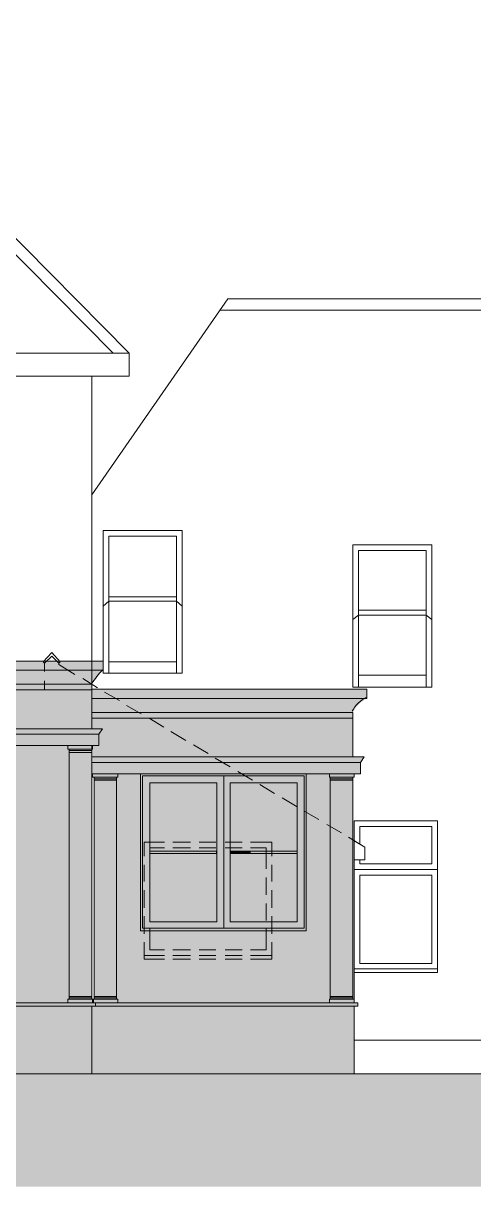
# Model space of a CAD drawing. Header units: millimetres. Extents: x -5841 to 140562, y 1006 to 102310.
# Drawn here: x 77162 to 81146, y 82132 to 92430 of the extents above; entities that cross this region are included whole.
import ezdxf

# ---------------------------------------------------------------- set-up
doc = ezdxf.new("R2010")
doc.units = ezdxf.units.MM
doc.header["$LTSCALE"] = 10
doc.layers.add('PDF17_0', color=7, linetype='Continuous')
doc.layers.add('PDF17_KD - WALL - LOADBEARING', color=252, linetype='Continuous', true_color=0x939598)

msp = doc.modelspace()

# ---------------------------------------------------------------- linework, layer by layer
at = {"layer": 'PDF17_0', "lineweight": 0}
for p, q in [((75211.3, 92430), (78099.1, 89511)), ((75167.6, 92330.2), (77955.7, 89511)), ((77768.6, 88257.3), (78972.4, 89991.3)), ((78972.4, 89991.3), (83419.5, 89991.3)), ((78099.1, 89511), (69703.8, 89511)), ((78099.1, 89305.2), (78099.1, 89511)), ((69703.8, 89305.2), (78099.1, 89305.2)), ((77768.6, 86579.5), (77768.6, 89305.2)), ((77768.6, 89305.2), (77768.6, 86616.9)), ((69610.3, 86579.5), (77768.6, 86579.5)), ((77768.6, 86579.5), (77768.6, 86186.6)), ((77768.6, 86186.6), (77768.6, 86579.5)), ((77768.6, 86579.5), (77768.6, 86186.6)), ((77768.6, 86186.6), (77768.6, 86579.5))]:
    msp.add_line(p, q, dxfattribs=at)
for points in [[(78897.5, 89891.5), (83488.1, 89891.5)], [(77918.3, 86679.3), (77918.3, 87889.3), (78517, 87889.3), (78517, 86679.3)], [(80126.2, 86554.6), (80126.2, 87764.6), (80725, 87764.6), (80725, 86554.6)], [(77918.3, 87352.9), (78517, 87352.9)], [(77868.4, 87271.9), (77918.3, 87315.5), (78517, 87315.5), (78566.9, 87271.9)], [(80126.2, 87234.4), (80725, 87234.4)], [(80076.3, 87153.3), (80126.2, 87190.8), (80725, 87190.8), (80774.9, 87153.3)], [(77868.4, 86704.3), (69479.3, 86704.3), (77868.4, 86704.3), (77868.4, 86785.3), (69479.3, 86785.3), (69479.3, 86704.3), (69479.3, 86785.3)], [(78517, 86779.1), (77918.3, 86779.1)], [(80725, 86660.6), (80126.2, 86660.6)], [(69610.3, 86529.6), (77768.6, 86529.6)], [(77768.6, 86454.8), (80201.1, 86454.8), (80201.1, 86535.9), (77768.6, 86535.9)], [(80076.3, 85937.1), (80076.3, 86330), (77768.6, 86330)], [(77768.6, 86280.1), (80076.3, 86280.1)], [(77830.9, 86136.7), (77862.1, 86186.6)], [(69541.7, 86036.9), (77830.9, 86036.9)], [(77768.6, 85787.4), (77768.6, 86036.9)], [(77569, 85974.5), (77569, 85787.4), (77569, 83791.5), (77569, 85756.2)], [(77768.6, 83791.5), (77768.6, 85974.5)], [(80176.1, 85937.1), (77768.6, 85937.1)], [(80144.9, 85887.2), (77768.6, 85887.2)], [(80144.9, 85787.4), (77774.8, 85787.4)], [(64102.8, 83729.1), (64102.8, 83130.3), (86800.1, 83130.3), (86800.1, 85700.1), (85247, 85700.1)], [(77787.3, 83791.5), (77787.3, 85756.2)], [(80088.8, 85369.5), (80088.8, 84259.3)], [(80138.7, 85163.7), (80138.7, 85319.6), (80774.9, 85319.6), (80774.9, 84989), (80138.7, 84989), (80138.7, 85026.4)], [(80088.8, 85194.9), (80088.8, 83760.3)], [(74444.1, 83729.1), (80120, 83729.1), (80120, 83760.3), (74444.1, 83760.3)], [(77768.6, 83130.3), (77768.6, 83729.1)], [(80088.8, 83729.1), (80088.8, 83130.3)], [(77768.6, 83429.7), (77768.6, 83429.7)], [(80088.8, 83429.7), (85933.1, 83429.7)], [(87218, 83130.3), (89020.5, 83130.3), (62306.5, 83130.3)]]:
    msp.add_lwpolyline(points, dxfattribs=at)
for points in [[(77868.4, 86679.3), (78566.9, 86679.3), (78566.9, 87939.2), (77868.4, 87939.2)], [(77868.4, 86679.3), (78566.9, 86679.3), (78566.9, 87939.2), (77868.4, 87939.2)], [(80076.3, 86554.6), (80774.9, 86554.6), (80774.9, 87814.5), (80076.3, 87814.5)], [(77830.9, 86136.7), (77830.9, 86036.9), (77830.9, 86136.7), (69541.7, 86136.7), (69541.7, 86036.9), (69541.7, 86136.7), (69510.5, 86186.6), (77862.1, 86186.6)], [(77862.1, 86186.6), (77830.9, 86136.7), (77830.9, 86036.9), (77830.9, 86136.7)], [(77556.5, 86005.7), (77774.8, 86005.7), (77774.8, 86036.9), (77556.5, 86036.9)], [(77556.5, 86005.7), (77774.8, 86005.7), (77774.8, 86036.9), (77556.5, 86036.9)], [(77556.5, 86005.7), (77774.8, 86005.7), (77774.8, 86036.9), (77556.5, 86036.9)], [(77556.5, 86005.7), (77774.8, 86005.7), (77774.8, 86036.9), (77556.5, 86036.9)], [(77569, 85993.2), (77768.6, 85993.2), (77768.6, 86005.7), (77569, 86005.7)], [(77569, 85993.2), (77768.6, 85993.2), (77768.6, 86005.7), (77569, 86005.7)], [(77569, 85993.2), (77768.6, 85993.2), (77768.6, 86005.7), (77569, 86005.7)], [(77569, 85993.2), (77768.6, 85993.2), (77768.6, 86005.7), (77569, 86005.7)], [(77569, 85974.5), (77768.6, 85974.5), (77768.6, 85993.2), (77569, 85993.2)], [(77569, 85974.5), (77768.6, 85974.5), (77768.6, 85993.2), (77569, 85993.2)], [(77569, 85974.5), (77768.6, 85974.5), (77768.6, 85993.2), (77569, 85993.2)], [(77569, 85974.5), (77768.6, 85974.5), (77768.6, 85993.2), (77569, 85993.2)], [(80176.1, 85937.1), (80144.9, 85887.2), (80144.9, 85787.4), (80144.9, 85887.2)], [(80176.1, 85937.1), (80144.9, 85887.2), (80144.9, 85787.4), (80144.9, 85887.2)], [(77774.8, 83760.3), (77999.3, 83760.3), (77999.3, 83791.5), (77986.9, 83791.5), (77986.9, 85756.2), (77999.3, 85756.2), (77999.3, 85787.4), (77774.8, 85787.4), (77774.8, 85756.2), (77787.3, 85756.2), (77787.3, 83791.5), (77774.8, 83791.5)], [(77774.8, 85756.2), (77999.3, 85756.2), (77999.3, 85787.4), (77774.8, 85787.4)], [(77774.8, 85756.2), (77999.3, 85756.2), (77999.3, 85787.4), (77774.8, 85787.4)], [(78198.9, 84396.5), (79664.7, 84396.5), (79664.7, 85787.4), (78198.9, 85787.4)], [(79870.5, 85756.2), (80088.8, 85756.2), (80088.8, 85787.4), (79870.5, 85787.4)], [(79870.5, 85756.2), (80088.8, 85756.2), (80088.8, 85787.4), (79870.5, 85787.4)], [(79870.5, 85756.2), (80088.8, 85756.2), (80088.8, 85787.4), (79870.5, 85787.4)], [(79870.5, 85756.2), (80088.8, 85756.2), (80088.8, 85787.4), (79870.5, 85787.4)], [(77768.6, 85756.2), (77768.6, 83791.5)], [(77787.3, 85743.7), (77986.9, 85743.7), (77986.9, 85756.2), (77787.3, 85756.2)], [(77787.3, 85743.7), (77986.9, 85743.7), (77986.9, 85756.2), (77787.3, 85756.2)], [(77787.3, 85731.3), (77986.9, 85731.3), (77986.9, 85743.7), (77787.3, 85743.7)], [(77787.3, 85731.3), (77986.9, 85731.3), (77986.9, 85743.7), (77787.3, 85743.7)], [(77986.9, 85756.2), (77986.9, 83791.5)], [(78217.6, 84421.4), (79646, 84421.4), (79646, 85768.7), (78217.6, 85768.7)], [(78934.9, 85768.7), (78217.6, 85768.7), (78217.6, 84421.4), (78934.9, 84421.4)], [(78872.6, 85706.3), (78280, 85706.3), (78280, 84477.6), (78872.6, 84477.6)], [(79646, 85768.7), (78934.9, 85768.7), (78934.9, 84421.4), (79646, 84421.4)], [(79583.6, 85706.3), (78991.1, 85706.3), (78991.1, 84477.6), (79583.6, 84477.6)], [(79876.7, 85756.2), (79876.7, 83791.5)], [(79876.7, 85743.7), (80076.3, 85743.7), (80076.3, 85756.2), (79876.7, 85756.2)], [(79876.7, 85743.7), (80076.3, 85743.7), (80076.3, 85756.2), (79876.7, 85756.2)], [(79876.7, 85743.7), (80076.3, 85743.7), (80076.3, 85756.2), (79876.7, 85756.2)], [(79876.7, 85743.7), (80076.3, 85743.7), (80076.3, 85756.2), (79876.7, 85756.2)], [(79876.7, 85731.3), (80076.3, 85731.3), (80076.3, 85743.7), (79876.7, 85743.7)], [(79876.7, 85731.3), (80076.3, 85731.3), (80076.3, 85743.7), (79876.7, 85743.7)], [(79876.7, 85731.3), (80076.3, 85731.3), (80076.3, 85743.7), (79876.7, 85743.7)], [(79876.7, 85731.3), (80076.3, 85731.3), (80076.3, 85743.7), (79876.7, 85743.7)], [(80076.3, 85756.2), (80076.3, 83791.5)], [(80824.8, 84939.1), (80088.8, 84939.1), (80088.8, 85369.5), (80824.8, 85369.5)], [(78872.6, 85101.3), (78280, 85101.3)], [(78872.6, 85082.6), (78280, 85082.6)], [(79583.6, 85101.3), (78991.1, 85101.3)], [(79583.6, 85082.6), (78991.1, 85082.6)], [(80824.8, 84059.7), (80088.8, 84059.7), (80088.8, 84939.1), (80824.8, 84939.1)], [(80774.9, 84109.6), (80138.7, 84109.6), (80138.7, 84889.2), (80774.9, 84889.2)], [(80824.8, 84028.5), (80088.8, 84028.5), (80088.8, 84059.7), (80824.8, 84059.7)], [(77556.5, 83791.5), (77774.8, 83791.5), (77774.8, 83760.3), (77556.5, 83760.3)], [(77556.5, 83791.5), (77774.8, 83791.5), (77774.8, 83760.3), (77556.5, 83760.3)], [(77569, 83816.4), (77768.6, 83816.4), (77768.6, 83803.9), (77569, 83803.9)], [(77569, 83816.4), (77768.6, 83816.4), (77768.6, 83803.9), (77569, 83803.9)], [(77569, 83816.4), (77768.6, 83816.4), (77768.6, 83803.9), (77569, 83803.9)], [(77569, 83816.4), (77768.6, 83816.4), (77768.6, 83803.9), (77569, 83803.9)], [(77569, 83803.9), (77768.6, 83803.9), (77768.6, 83791.5), (77569, 83791.5)], [(77569, 83803.9), (77768.6, 83803.9), (77768.6, 83791.5), (77569, 83791.5)], [(77569, 83803.9), (77768.6, 83803.9), (77768.6, 83791.5), (77569, 83791.5)], [(77569, 83803.9), (77768.6, 83803.9), (77768.6, 83791.5), (77569, 83791.5)], [(77774.8, 83791.5), (77999.3, 83791.5), (77999.3, 83760.3), (77774.8, 83760.3)], [(77787.3, 83816.4), (77986.9, 83816.4), (77986.9, 83803.9), (77787.3, 83803.9)], [(77787.3, 83816.4), (77986.9, 83816.4), (77986.9, 83803.9), (77787.3, 83803.9)], [(77787.3, 83803.9), (77986.9, 83803.9), (77986.9, 83791.5), (77787.3, 83791.5)], [(77787.3, 83803.9), (77986.9, 83803.9), (77986.9, 83791.5), (77787.3, 83791.5)], [(77799.8, 83760.3), (77799.8, 83729.1)], [(79870.5, 83791.5), (80088.8, 83791.5), (80088.8, 83760.3), (79870.5, 83760.3)], [(79876.7, 83816.4), (80076.3, 83816.4), (80076.3, 83803.9), (79876.7, 83803.9)], [(79876.7, 83816.4), (80076.3, 83816.4), (80076.3, 83803.9), (79876.7, 83803.9)], [(79876.7, 83803.9), (80076.3, 83803.9), (80076.3, 83791.5), (79876.7, 83791.5)], [(79876.7, 83803.9), (80076.3, 83803.9), (80076.3, 83791.5), (79876.7, 83791.5)]]:
    msp.add_lwpolyline(points, close=True, dxfattribs=at)
at = {"layer": 'PDF17_0', "color": 252, "lineweight": 0, "true_color": 0x939598}
for points in [[(77475.4, 86766.6), (77487.9, 86779.1), (77413, 86860.2), (77338.2, 86779.1), (77350.7, 86766.6), (77413, 86829), (77475.4, 86766.6), (77475.4, 86754.2), (77618.9, 86666.8)], [(77687.5, 86629.4), (77818.5, 86548.3)], [(77880.8, 86510.9), (78011.8, 86436.1)], [(78074.2, 86392.4), (78205.2, 86317.6)], [(78273.8, 86280.1), (78404.8, 86199)], [(78467.1, 86161.6), (78598.1, 86080.5)], [(78666.7, 86043.1), (78797.7, 85968.3)], [(78860.1, 85924.6), (78991.1, 85849.8)], [(79059.7, 85806.1), (79190.7, 85731.3)], [(79253, 85693.8), (79384, 85612.7)], [(79452.6, 85575.3), (79583.6, 85494.2)], [(79646, 85456.8), (79777, 85382)], [(80088.8, 85369.5), (80088.8, 85194.9)], [(79845.6, 85338.3), (79976.5, 85263.5)], [(78230.1, 85182.4), (78411, 85182.4), (78230.1, 85182.4), (78230.1, 85057.6), (78230.1, 85182.4), (78230.1, 85076.3)], [(80038.9, 85226), (80182.4, 85138.7)], [(78280, 84945.4), (78280, 85132.5), (78411, 85132.5)], [(78485.8, 85132.5), (78641.8, 85132.5)], [(78716.6, 85132.5), (78866.3, 85132.5)], [(78947.4, 85132.5), (79097.1, 85132.5)], [(79171.9, 85132.5), (79309.2, 85132.5), (79309.2, 84945.4)], [(80088.8, 85120), (80088.8, 84970.3)], [(78280, 84714.6), (78280, 84870.5)], [(79309.2, 84870.5), (79309.2, 84714.6)], [(80088.8, 84889.2), (80088.8, 84739.5)], [(80088.8, 84664.7), (80088.8, 84508.8)], [(78280, 84490), (78280, 84639.7)], [(79309.2, 84639.7), (79309.2, 84490)], [(78411, 84228.1), (78280, 84228.1), (78280, 84415.2)], [(79309.2, 84415.2), (79309.2, 84228.1), (79171.9, 84228.1)], [(80088.8, 84433.9), (80088.8, 84259.3)], [(78411, 84147), (78230.1, 84147), (78230.1, 84178.2)], [(78641.8, 84228.1), (78485.8, 84228.1)], [(78485.8, 84147), (78641.8, 84147)], [(78866.3, 84228.1), (78716.6, 84228.1)], [(78716.6, 84147), (78866.3, 84147)], [(79097.1, 84228.1), (78947.4, 84228.1)], [(78947.4, 84147), (79097.1, 84147)], [(79171.9, 84147), (79359.1, 84147), (79359.1, 84178.2)]]:
    msp.add_lwpolyline(points, dxfattribs=at)
for points in [[(77350.7, 86691.8), (77350.7, 86766.6)], [(77350.7, 86535.9), (77350.7, 86610.7)], [(77768.6, 85600.3), (77768.6, 85531.7)], [(78641.8, 85182.4), (78485.8, 85182.4)], [(78866.3, 85182.4), (78716.6, 85182.4)], [(79097.1, 85182.4), (78947.4, 85182.4)], [(79359.1, 85057.6), (79359.1, 85182.4), (79171.9, 85182.4), (79359.1, 85182.4)], [(80182.4, 85138.7), (80182.4, 85026.4), (80088.8, 85026.4), (80088.8, 85194.9)], [(78230.1, 84982.8), (78230.1, 84833.1)], [(79359.1, 84833.1), (79359.1, 84982.8)], [(78230.1, 84758.2), (78230.1, 84602.3)], [(79359.1, 84602.3), (79359.1, 84758.2)], [(78230.1, 84527.5), (78230.1, 84371.5)], [(79359.1, 84371.5), (79359.1, 84527.5)], [(78230.1, 84296.7), (78230.1, 84178.2), (78411, 84178.2), (78230.1, 84178.2)], [(79171.9, 84178.2), (79359.1, 84178.2), (79359.1, 84296.7), (79359.1, 84178.2)], [(78485.8, 84178.2), (78641.8, 84178.2)], [(78716.6, 84178.2), (78866.3, 84178.2)], [(78947.4, 84178.2), (79097.1, 84178.2)]]:
    msp.add_lwpolyline(points, close=True, dxfattribs=at)
at = {"layer": 'PDF17_0', "color": 1, "lineweight": 0}
msp.add_lwpolyline([(78018.1, 86679.3), (78005.6, 86679.3)], dxfattribs=at)
at = {"layer": 'PDF17_0', "color": 7, "lineweight": 0, "true_color": 0xededee}
msp.add_lwpolyline([(77768.6, 86579.5), (69610.3, 86579.5), (77768.6, 86579.5)], dxfattribs=at)
at = {"layer": 'PDF17_0', "lineweight": 0}
for centre, radius, start, end in [((78462.3, 86117.9), 838.9, 135.46691, 146.27748), ((80327.3, 86205.3), 290, 116.46059, 152.17166)]:
    msp.add_arc(centre, radius, start, end, dxfattribs=at)
at = {"layer": 'PDF17_0', "color": 7, "true_color": 0xededee, "transparency": 33554559}
for points in [[(77868.4, 86785.3), (69479.3, 86785.3), (77868.4, 86704.3)], [(69479.3, 86785.3), (77868.4, 86704.3), (69479.3, 86704.3)], [(77868.4, 86704.3), (69479.3, 86704.3), (77824.7, 86660.6)], [(69479.3, 86704.3), (77824.7, 86660.6), (69547.9, 86660.6)], [(77824.7, 86660.6), (69547.9, 86660.6), (77818.5, 86648.1)], [(69547.9, 86660.6), (77818.5, 86648.1), (69554.1, 86648.1)], [(77818.5, 86648.1), (69554.1, 86648.1), (77787.3, 86616.9)], [(69554.1, 86648.1), (77787.3, 86616.9), (69579.1, 86616.9)], [(77787.3, 86616.9), (69579.1, 86616.9), (77768.6, 86579.5)], [(69579.1, 86616.9), (77768.6, 86579.5), (69610.3, 86579.5)], [(69610.3, 86579.5), (77768.6, 86579.5), (77768.6, 86579.5)], [(77768.6, 86579.5), (69610.3, 86579.5), (77768.6, 86186.6)], [(69610.3, 86579.5), (77768.6, 86186.6), (69610.3, 86186.6)], [(80201.1, 86535.9), (77768.6, 86535.9), (80201.1, 86454.8)], [(77768.6, 86535.9), (80201.1, 86454.8), (77768.6, 86454.8)], [(80201.1, 86454.8), (77768.6, 86454.8), (80151.2, 86423.6)], [(77768.6, 86454.8), (80151.2, 86423.6), (77768.6, 86423.6)], [(80151.2, 86423.6), (77768.6, 86423.6), (80107.5, 86379.9)], [(77768.6, 86423.6), (80107.5, 86379.9), (77768.6, 86379.9)], [(80107.5, 86379.9), (77768.6, 86379.9), (80076.3, 86330)], [(77768.6, 86379.9), (80076.3, 86330), (77768.6, 86330)], [(80076.3, 86330), (77768.6, 86330), (80076.3, 86186.6)], [(77768.6, 86330), (80076.3, 86186.6), (77768.6, 86186.6)], [(77862.1, 86186.6), (69510.5, 86186.6), (77830.9, 86136.7)], [(69510.5, 86186.6), (77830.9, 86136.7), (69541.7, 86136.7)], [(77830.9, 86136.7), (69541.7, 86136.7), (77830.9, 86036.9)], [(69541.7, 86136.7), (77830.9, 86036.9), (69541.7, 86036.9)], [(77862.1, 86186.6), (80076.3, 86136.7), (77830.9, 86136.7)], [(80076.3, 86136.7), (77830.9, 86136.7), (80076.3, 86036.9)], [(77830.9, 86136.7), (80076.3, 86036.9), (77830.9, 86036.9)], [(80076.3, 86186.6), (77862.1, 86186.6), (80076.3, 86136.7)], [(77569, 86005.7), (76327.8, 86005.7), (77569, 83791.5)], [(76327.8, 86005.7), (77569, 83791.5), (76327.8, 83791.5)], [(77556.5, 86036.9), (76340.2, 86036.9), (77556.5, 86005.7)], [(76340.2, 86036.9), (77556.5, 86005.7), (76340.2, 86005.7)], [(80076.3, 86036.9), (77774.8, 86036.9), (80076.3, 86005.7)], [(77774.8, 86036.9), (80076.3, 86005.7), (77774.8, 86005.7)], [(80076.3, 86005.7), (77774.8, 86005.7), (80076.3, 85937.1)], [(77774.8, 86005.7), (80076.3, 85937.1), (77774.8, 85937.1)], [(77774.8, 85887.2), (80144.9, 85787.4), (77768.6, 85787.4)], [(80176.1, 85937.1), (77774.8, 85937.1), (80144.9, 85887.2)], [(77774.8, 85937.1), (80144.9, 85887.2), (77774.8, 85887.2)], [(80144.9, 85887.2), (77774.8, 85887.2), (80144.9, 85787.4)], [(78198.9, 85787.4), (77999.3, 85787.4), (78198.9, 85756.2)], [(77999.3, 85787.4), (78198.9, 85756.2), (77999.3, 85756.2)], [(79870.5, 85787.4), (79664.7, 85787.4), (79870.5, 85756.2)], [(79664.7, 85787.4), (79870.5, 85756.2), (79664.7, 85756.2)], [(78198.9, 85756.2), (77986.9, 85756.2), (78198.9, 84396.5)], [(77986.9, 85756.2), (78198.9, 84396.5), (77986.9, 84396.5)], [(79876.7, 85756.2), (79664.7, 85756.2), (79876.7, 84396.5)], [(79664.7, 85756.2), (79876.7, 84396.5), (79664.7, 84396.5)], [(79876.7, 84396.5), (77986.9, 84396.5), (79876.7, 83791.5)], [(77986.9, 84396.5), (79876.7, 83791.5), (77986.9, 83791.5)], [(77768.6, 83729.1), (74444.1, 83729.1), (77768.6, 83348.6)], [(74444.1, 83729.1), (77768.6, 83348.6), (74444.1, 83348.6)], [(77556.5, 83791.5), (76340.2, 83791.5), (77556.5, 83760.3)], [(76340.2, 83791.5), (77556.5, 83760.3), (76340.2, 83760.3)], [(80088.8, 83729.1), (77768.6, 83729.1), (80088.8, 83130.3)], [(77768.6, 83729.1), (80088.8, 83130.3), (77768.6, 83130.3)], [(77986.9, 83791.5), (77999.3, 83791.5), (77999.3, 83791.5)], [(79870.5, 83791.5), (77999.3, 83791.5), (79870.5, 83760.3)], [(77999.3, 83791.5), (79870.5, 83760.3), (77999.3, 83760.3)], [(77768.6, 83348.6), (69610.3, 83348.6), (77768.6, 83130.3)], [(69610.3, 83348.6), (77768.6, 83130.3), (69610.3, 83130.3)]]:
    msp.add_solid(points, dxfattribs=at)
at = {"layer": 'PDF17_0', "color": 253, "true_color": 0xc0ab87, "transparency": 33554559}
for points in [[(77774.8, 86036.9), (77556.5, 86036.9), (77774.8, 86005.7)], [(77556.5, 86036.9), (77774.8, 86005.7), (77556.5, 86005.7)], [(77768.6, 86005.7), (77569, 86005.7), (77768.6, 85999.5)], [(77569, 86005.7), (77768.6, 85999.5), (77569, 85999.5)], [(77768.6, 85999.5), (77569, 85999.5), (77768.6, 83791.5)], [(77569, 85999.5), (77768.6, 83791.5), (77569, 83791.5)], [(77999.3, 85787.4), (77774.8, 85787.4), (77999.3, 85756.2)], [(77774.8, 85787.4), (77999.3, 85756.2), (77774.8, 85756.2)], [(79664.7, 85787.4), (78198.9, 85787.4), (79664.7, 85768.7)], [(78198.9, 85787.4), (79664.7, 85768.7), (78198.9, 85768.7)], [(80088.8, 85787.4), (79870.5, 85787.4), (80088.8, 85756.2)], [(79870.5, 85787.4), (80088.8, 85756.2), (79870.5, 85756.2)], [(77986.9, 85756.2), (77787.3, 85756.2), (77986.9, 85743.7)], [(77787.3, 85756.2), (77986.9, 85743.7), (77787.3, 85743.7)], [(77986.9, 85743.7), (77787.3, 85743.7), (77986.9, 85731.3)], [(77787.3, 85743.7), (77986.9, 85731.3), (77787.3, 85731.3)], [(77986.9, 85731.3), (77787.3, 85731.3), (77986.9, 83816.4)], [(77787.3, 85731.3), (77986.9, 83816.4), (77787.3, 83816.4)], [(78217.6, 85768.7), (78198.9, 85768.7), (78217.6, 84421.4)], [(78198.9, 85768.7), (78217.6, 84421.4), (78198.9, 84421.4)], [(78934.9, 85768.7), (78217.6, 85768.7), (78934.9, 85706.3)], [(78217.6, 85768.7), (78934.9, 85706.3), (78217.6, 85706.3)], [(78280, 85706.3), (78217.6, 85706.3), (78280, 84477.6)], [(78217.6, 85706.3), (78280, 84477.6), (78217.6, 84477.6)], [(78934.9, 85706.3), (78872.6, 85706.3), (78934.9, 84477.6)], [(78872.6, 85706.3), (78934.9, 84477.6), (78872.6, 84477.6)], [(79646, 85768.7), (78934.9, 85768.7), (79646, 85706.3)], [(78934.9, 85768.7), (79646, 85706.3), (78934.9, 85706.3)], [(78991.1, 85706.3), (78934.9, 85706.3), (78991.1, 84477.6)], [(78934.9, 85706.3), (78991.1, 84477.6), (78934.9, 84477.6)], [(79646, 85706.3), (79583.6, 85706.3), (79646, 84477.6)], [(79583.6, 85706.3), (79646, 84477.6), (79583.6, 84477.6)], [(79664.7, 85768.7), (79646, 85768.7), (79664.7, 84421.4)], [(79646, 85768.7), (79664.7, 84421.4), (79646, 84421.4)], [(80076.3, 85756.2), (79876.7, 85756.2), (80076.3, 83791.5)], [(79876.7, 85756.2), (80076.3, 83791.5), (79876.7, 83791.5)], [(78866.3, 85101.3), (78280, 85101.3), (78866.3, 85082.6)], [(78280, 85101.3), (78866.3, 85082.6), (78280, 85082.6)], [(78872.6, 85101.3), (78866.3, 85101.3), (78872.6, 85082.6)], [(78866.3, 85101.3), (78872.6, 85082.6), (78866.3, 85082.6)], [(79078.4, 85101.3), (78991.1, 85101.3), (79078.4, 85082.6)], [(78991.1, 85101.3), (79078.4, 85082.6), (78991.1, 85082.6)], [(79159.5, 85101.3), (79078.4, 85101.3), (79159.5, 85082.6)], [(79078.4, 85101.3), (79159.5, 85082.6), (79078.4, 85082.6)], [(79171.9, 85101.3), (79159.5, 85101.3), (79171.9, 85082.6)], [(79159.5, 85101.3), (79171.9, 85082.6), (79159.5, 85082.6)], [(79583.6, 85101.3), (79171.9, 85101.3), (79583.6, 85082.6)], [(79171.9, 85101.3), (79583.6, 85082.6), (79171.9, 85082.6)], [(78934.9, 84477.6), (78217.6, 84477.6), (78934.9, 84421.4)], [(78217.6, 84477.6), (78934.9, 84421.4), (78217.6, 84421.4)], [(79646, 84477.6), (78934.9, 84477.6), (79646, 84421.4)], [(78934.9, 84477.6), (79646, 84421.4), (78934.9, 84421.4)], [(79664.7, 84421.4), (78198.9, 84421.4), (79664.7, 84396.5)], [(78198.9, 84421.4), (79664.7, 84396.5), (78198.9, 84396.5)], [(77799.8, 83760.3), (74444.1, 83760.3), (77799.8, 83729.1)], [(74444.1, 83760.3), (77799.8, 83729.1), (74444.1, 83729.1)], [(77774.8, 83791.5), (77556.5, 83791.5), (77774.8, 83760.3)], [(77556.5, 83791.5), (77774.8, 83760.3), (77556.5, 83760.3)], [(77787.3, 83791.5), (77774.8, 83791.5), (77787.3, 83760.3)], [(77774.8, 83791.5), (77787.3, 83760.3), (77774.8, 83760.3)], [(77986.9, 83816.4), (77787.3, 83816.4), (77986.9, 83803.9)], [(77787.3, 83816.4), (77986.9, 83803.9), (77787.3, 83803.9)], [(77986.9, 83803.9), (77787.3, 83803.9), (77986.9, 83791.5)], [(77787.3, 83803.9), (77986.9, 83791.5), (77787.3, 83791.5)], [(77999.3, 83791.5), (77787.3, 83791.5), (77999.3, 83760.3)], [(77787.3, 83791.5), (77999.3, 83760.3), (77787.3, 83760.3)], [(80120, 83760.3), (77799.8, 83760.3), (80120, 83729.1)], [(77799.8, 83760.3), (80120, 83729.1), (77799.8, 83729.1)], [(80088.8, 83791.5), (79870.5, 83791.5), (80088.8, 83760.3)], [(79870.5, 83791.5), (80088.8, 83760.3), (79870.5, 83760.3)]]:
    msp.add_solid(points, dxfattribs=at)
at = {"layer": 'PDF17_KD - WALL - LOADBEARING', "color": 141, "true_color": 0xafdcf8, "transparency": 33554559}
for points in [[(78872.6, 85706.3), (78280, 85706.3), (78872.6, 85101.3)], [(78280, 85706.3), (78872.6, 85101.3), (78280, 85101.3)], [(79583.6, 85706.3), (78991.1, 85706.3), (79583.6, 85101.3)], [(78991.1, 85706.3), (79583.6, 85101.3), (78991.1, 85101.3)], [(78872.6, 85082.6), (78280, 85082.6), (78872.6, 84477.6)], [(78280, 85082.6), (78872.6, 84477.6), (78280, 84477.6)], [(79583.6, 85082.6), (78991.1, 85082.6), (79583.6, 84477.6)], [(78991.1, 85082.6), (79583.6, 84477.6), (78991.1, 84477.6)]]:
    msp.add_solid(points, dxfattribs=at)
at = {"layer": 'PDF17_KD - WALL - LOADBEARING', "color": 9, "true_color": 0xafd9aa, "transparency": 33554559}
for points in [[(89020.5, 83130.3), (62306.5, 83130.3), (89020.5, 82132.4)], [(62306.5, 83130.3), (89020.5, 82132.4), (62306.5, 82132.4)]]:
    msp.add_solid(points, dxfattribs=at)

doc.saveas('drawing.dxf')
